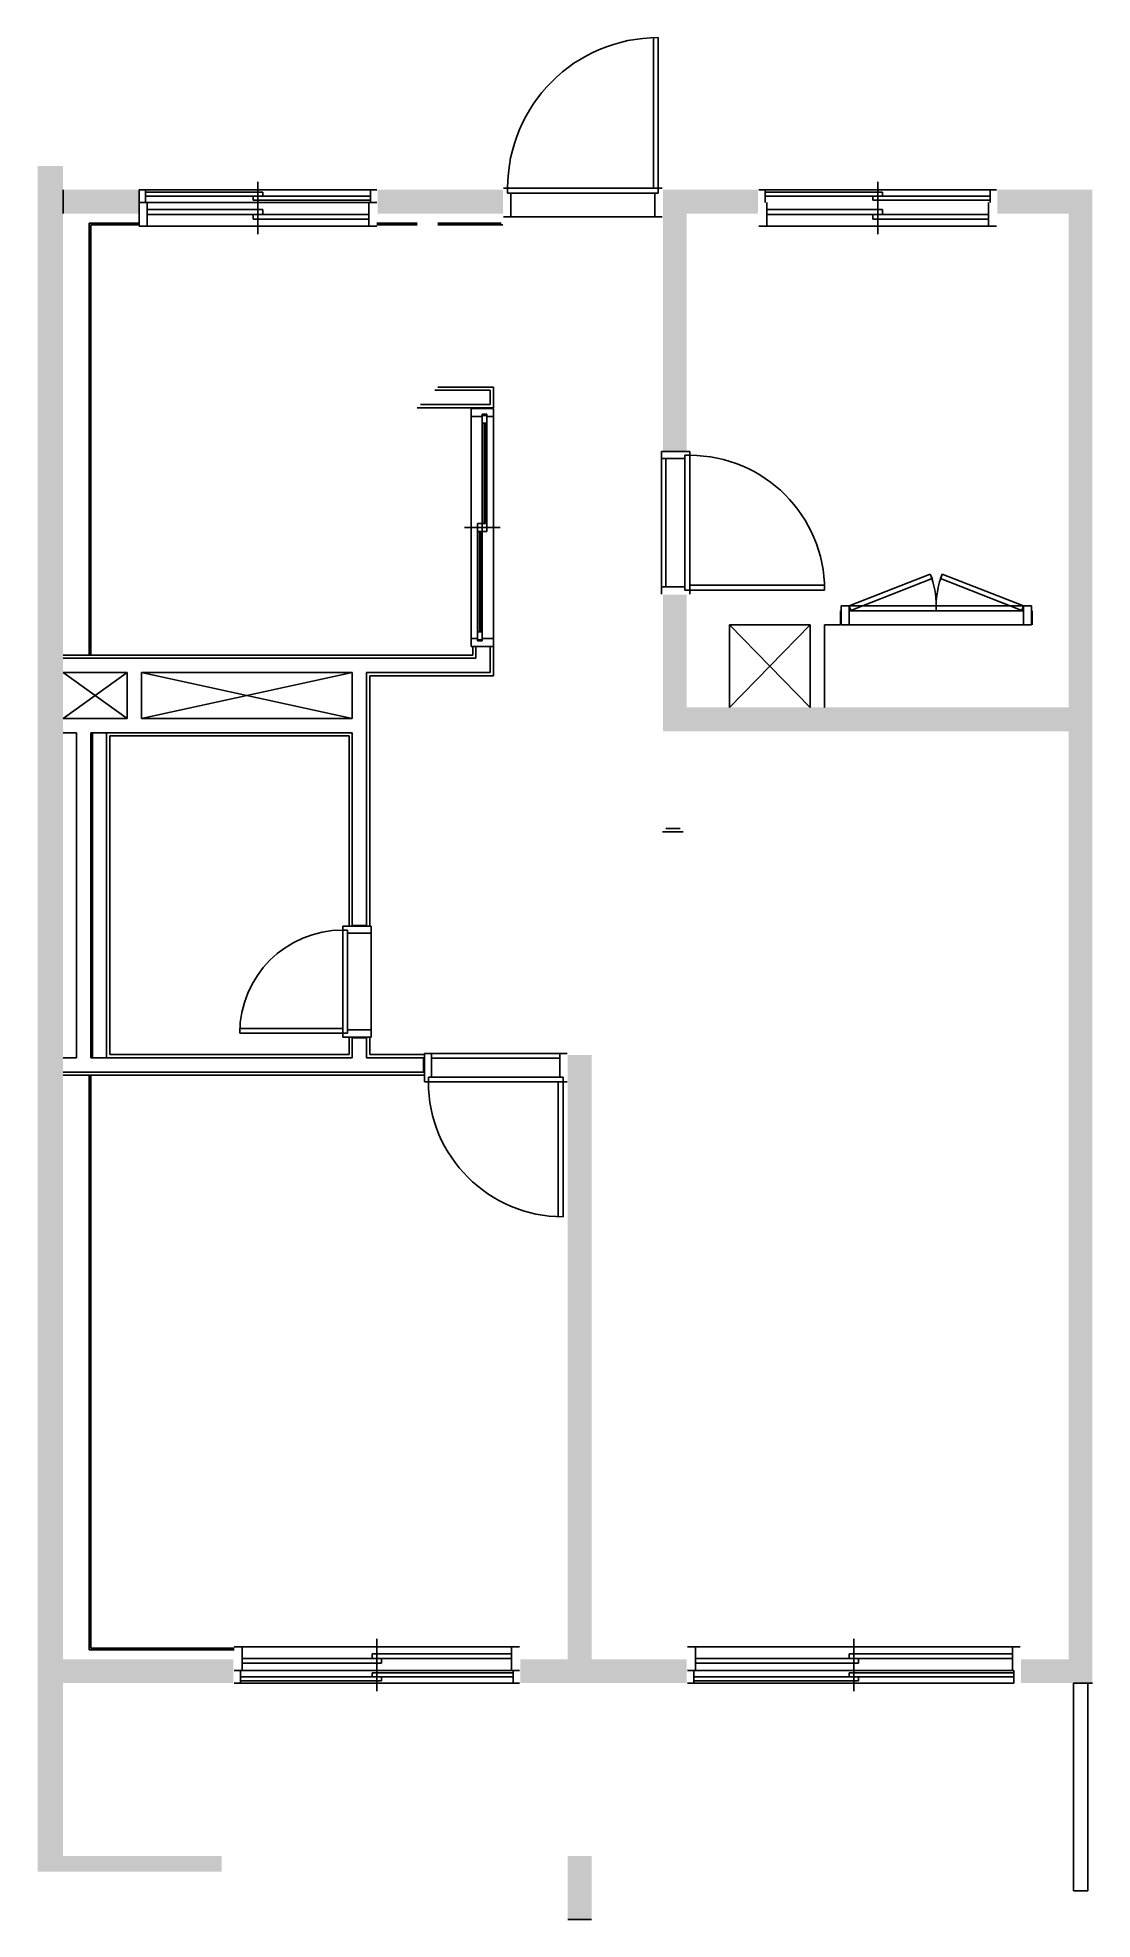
# Model space of a CAD drawing. Header units: inches. Extents: x 35 to 6690, y 8 to 11878.
import ezdxf

# ---------------------------------------------------------------- set-up
doc = ezdxf.new("R2010")
doc.units = ezdxf.units.IN
doc.header["$MEASUREMENT"] = 0
doc.layers.add('A-TXT1', color=3, linetype='Continuous')

msp = doc.modelspace()

# ---------------------------------------------------------------- hatches: boundary and pattern name
at = {"layer": 'A-TXT1'}
h = msp.add_hatch(color=1, dxfattribs=at)
h.dxf.hatch_style = 1
h.paths.add_polyline_path([(35, 308), (195, 308), (195, 11068), (35, 11068)])
h = msp.add_hatch(color=1, dxfattribs=at)
h.dxf.hatch_style = 1
h.paths.add_polyline_path([(670, 10918), (295, 10918), (195, 10918), (195, 10768), (595, 10768), (670, 10768)])
h.paths.add_polyline_path([(2970, 10918), (2180, 10918), (2180, 10768), (2970, 10768)])
h.paths.add_polyline_path([(4580, 10918), (4295, 10918), (4295, 10768), (4580, 10768)])
h.paths.add_polyline_path([(4130, 10313), (3980, 10313), (3980, 9273), (4130, 9273)])
h.paths.add_polyline_path([(6690, 10918), (6090, 10918), (6090, 10768), (6690, 10768)])
h.paths.add_polyline_path([(6690, 10768), (6540, 10768), (6540, 8368), (6690, 8368)])
h.paths.add_polyline_path([(4130, 8363), (3980, 8363), (3980, 7653), (4130, 7653)])
h.paths.add_polyline_path([(1270, 1648), (370, 1648), (195, 1648), (195, 1498), (595, 1498), (1270, 1498)])
h.paths.add_polyline_path([(3380, 1648), (3080, 1648), (3080, 1498), (3380, 1498)])
h.paths.add_polyline_path([(4130, 1648), (3530, 1648), (3530, 1498), (4130, 1498)])
h.paths.add_polyline_path([(6540, 1648), (6240, 1648), (6240, 1498), (6540, 1498)])
h.paths.add_polyline_path([(1195, 408), (195, 408), (195, 308), (1195, 308)])
h = msp.add_hatch(color=1, dxfattribs=at)
h.dxf.hatch_style = 1
h.paths.add_polyline_path([(6540, 1498), (6690, 1498), (6690, 8368), (6540, 8368)])
h.paths.add_polyline_path([(3980, 10918), (3980, 10768), (4295, 10768), (4295, 10918)])
h = msp.add_hatch(color=1, dxfattribs=at)
h.dxf.hatch_style = 1
h.paths.add_polyline_path([(3380, 1498), (3530, 1498), (3530, 5461), (3380, 5461)])
h.paths.add_polyline_path([(4130, 10768), (3980, 10768), (3980, 10313), (4130, 10313)])
h = msp.add_hatch(color=1, dxfattribs=at)
h.dxf.hatch_style = 1
h.paths.add_polyline_path([(6540, 1498), (6690, 1498), (6690, 8368), (6540, 8368)])
h = msp.add_hatch(color=1, dxfattribs=at)
h.dxf.hatch_style = 1
h.paths.add_polyline_path([(6540, 7503), (6540, 7653), (3980, 7653), (3980, 7503)])
h = msp.add_hatch(color=1, dxfattribs=at)
h.dxf.hatch_style = 1
h.paths.add_polyline_path([(3530, 408), (3380, 408), (3380, 8), (3530, 8)])

# ---------------------------------------------------------------- linework, layer by layer
at = {"layer": 'A-TXT1', "color": 0}
for p, q in [((3920, 10928), (3920, 11877)), ((3950, 10928), (3950, 11878)), ((1425, 10638), (1425, 10968)), ((2975, 10928), (3000, 10928)), ((3000, 10928), (3920, 10928)), ((3000, 10928), (3000, 10897)), ((3920, 10928), (3950, 10928)), ((3950, 10897), (3950, 10928)), ((3950, 10928), (3975, 10928)), ((5335, 10638), (5335, 10968)), ((195, 10918), (195, 10768)), ((675, 10918), (675, 10838)), ((675, 10918), (2175, 10918)), ((675, 10838), (2175, 10838)), ((675, 10838), (675, 10688)), ((715, 10918), (715, 10838)), ((715, 10903), (1455, 10903)), ((715, 10878), (2135, 10878)), ((725, 10838), (725, 10688)), ((1395, 10853), (1395, 10878)), ((1395, 10853), (2135, 10853)), ((1455, 10878), (1455, 10903)), ((2125, 10838), (2125, 10688)), ((2135, 10918), (2135, 10838)), ((3000, 10897), (3930, 10897)), ((3000, 10897), (3020, 10897)), ((3020, 10897), (3020, 10748)), ((3930, 10748), (3930, 10897)), ((3930, 10897), (3950, 10897)), ((4585, 10918), (6085, 10918)), ((4625, 10918), (4625, 10838)), ((4625, 10903), (5365, 10903)), ((4625, 10878), (6045, 10878)), ((4635, 10838), (4635, 10688)), ((5305, 10853), (5305, 10878)), ((5305, 10853), (6045, 10853)), ((5365, 10878), (5365, 10903)), ((6035, 10838), (6035, 10688)), ((6045, 10918), (6045, 10838)), ((360, 10708), (360, 7983)), ((360, 10708), (595, 10708)), ((675, 10708), (370, 10708)), ((675, 10698), (370, 10698)), ((370, 10698), (370, 7983)), ((370, 10698), (595, 10698)), ((675, 10688), (2175, 10688)), ((725, 10793), (1455, 10793)), ((725, 10763), (2125, 10763)), ((1395, 10733), (1395, 10763)), ((1395, 10733), (2125, 10733)), ((1455, 10763), (1455, 10793)), ((2430, 10708), (2175, 10708)), ((2430, 10698), (2175, 10698)), ((2960, 10708), (2560, 10708)), ((2970, 10698), (2560, 10698)), ((2910, 10698), (2560, 10698)), ((3975, 10748), (2975, 10748)), ((4585, 10688), (6085, 10688)), ((4635, 10793), (5365, 10793)), ((4635, 10763), (6035, 10763)), ((5305, 10733), (5305, 10763)), ((5305, 10733), (6035, 10733)), ((5365, 10763), (5365, 10793)), ((2890, 9653), (2540, 9653)), ((2560, 9673), (2910, 9673)), ((2910, 9673), (2560, 9673)), ((2890, 9653), (2890, 9563)), ((2910, 9673), (2910, 9543)), ((2910, 9543), (2430, 9543)), ((2890, 9563), (2450, 9563)), ((2910, 9538), (2770, 9538)), ((2770, 9538), (2770, 9488)), ((2840, 9488), (2840, 9503)), ((2840, 9503), (2870, 9503)), ((2870, 9503), (2870, 9488)), ((2910, 9538), (2910, 9498)), ((2910, 9488), (2910, 9498)), ((2770, 9488), (2770, 8088)), ((2770, 9488), (2840, 9488)), ((2840, 9495), (2870, 9495)), ((2840, 9445), (2840, 9488)), ((2840, 9445), (2840, 8813)), ((2870, 9445), (2840, 9445)), ((2852, 9445), (2852, 8813)), ((2858, 9445), (2858, 8813)), ((2870, 9488), (2910, 9488)), ((2870, 9488), (2870, 9445)), ((2870, 9445), (2870, 8813)), ((2910, 9488), (2910, 8088)), ((3970, 9268), (4150, 9268)), ((3970, 9223), (3970, 9268)), ((4150, 9268), (4150, 9243)), ((4119, 9223), (3970, 9223)), ((3970, 8413), (3970, 9223)), ((3999, 9223), (3999, 8413)), ((4119, 9243), (4119, 8413)), ((4150, 9243), (4119, 9243)), ((4119, 9243), (4119, 9223)), ((4150, 9243), (4150, 8423)), ((2729, 8788), (2953, 8788)), ((2870, 8813), (2810, 8813)), ((2810, 8813), (2810, 8763)), ((2840, 8813), (2840, 8763)), ((2870, 8763), (2870, 8813)), ((2810, 8763), (2810, 8130)), ((2810, 8763), (2870, 8763)), ((2822, 8130), (2822, 8763)), ((2828, 8130), (2828, 8763)), ((2840, 8763), (2840, 8130)), ((5155, 8293), (5667, 8493)), ((5678, 8465), (5166, 8265)), ((5667, 8493), (5678, 8465)), ((5742, 8493), (5732, 8465)), ((5732, 8465), (6244, 8265)), ((6255, 8293), (5742, 8493)), ((3970, 8368), (3970, 8413)), ((3970, 8413), (4119, 8413)), ((4119, 8413), (4119, 8393)), ((4119, 8393), (4150, 8393)), ((4150, 8423), (4150, 8393)), ((4150, 8423), (4999, 8423)), ((4150, 8393), (5000, 8393)), ((4150, 8393), (4150, 8368)), ((5100, 8263), (5100, 8173)), ((6305, 8293), (5105, 8293)), ((5105, 8293), (5105, 8173)), ((5155, 8293), (5155, 8173)), ((5166, 8265), (5155, 8293)), ((6255, 8263), (5155, 8263)), ((5705, 8293), (6255, 8293)), ((5705, 8263), (5705, 8293)), ((6255, 8263), (5705, 8263)), ((6244, 8265), (6255, 8293)), ((6255, 8293), (6255, 8173)), ((6255, 8293), (6255, 8263)), ((6305, 8293), (6305, 8173)), ((6310, 8263), (6310, 8173)), ((2770, 8038), (2770, 8088)), ((2770, 8088), (2810, 8088)), ((2810, 8088), (2810, 8130)), ((2810, 8130), (2840, 8130)), ((2810, 8088), (2810, 8073)), ((2840, 8080), (2810, 8080)), ((2810, 8073), (2840, 8073)), ((2840, 8130), (2840, 8088)), ((2840, 8088), (2910, 8088)), ((2840, 8073), (2840, 8088)), ((2910, 8088), (2910, 8078)), ((2910, 8038), (2910, 8078)), ((4400, 8173), (4400, 7653)), ((4910, 8173), (4400, 8173)), ((4400, 8173), (4910, 7653)), ((4400, 7653), (4910, 8173)), ((4910, 8173), (4910, 7653)), ((5000, 8173), (5000, 7653)), ((5100, 8173), (5000, 8173)), ((6305, 8173), (5105, 8173)), ((2780, 7983), (195, 7983)), ((2800, 7963), (195, 7963)), ((2910, 8038), (2770, 8038)), ((2780, 8038), (2780, 7983)), ((2890, 8038), (2800, 8038)), ((2800, 8038), (2800, 7963)), ((2890, 8038), (2890, 7873)), ((2910, 8038), (2910, 7853)), ((195, 7873), (595, 7873)), ((600, 7583), (195, 7873)), ((600, 7873), (195, 7583)), ((600, 7873), (370, 7873)), ((600, 7873), (600, 7583)), ((2020, 7873), (690, 7873)), ((690, 7873), (690, 7583)), ((690, 7873), (2020, 7583)), ((690, 7583), (2020, 7873)), ((2020, 7873), (2020, 7583)), ((2110, 7873), (2110, 6278)), ((2890, 7873), (2110, 7873)), ((2130, 7853), (2130, 6273)), ((2910, 7853), (2130, 7853)), ((195, 7583), (595, 7583)), ((195, 7493), (280, 7493)), ((280, 7493), (280, 5443)), ((600, 7583), (370, 7583)), ((2020, 7493), (370, 7493)), ((380, 7493), (370, 7493)), ((370, 7493), (370, 5443)), ((380, 7493), (380, 5443)), ((470, 7493), (470, 5443)), ((2020, 7583), (690, 7583)), ((2020, 7493), (2020, 6278)), ((2000, 7473), (490, 7473)), ((490, 7473), (490, 5463)), ((2000, 7473), (2000, 6273)), ((4088, 6888), (3998, 6888)), ((4108, 6868), (3978, 6868)), ((2140, 6273), (1960, 6273)), ((1960, 6273), (1960, 6248)), ((1960, 6248), (1960, 5628)), ((1960, 6248), (1990, 6248)), ((1990, 6248), (1990, 6228)), ((1990, 6228), (1990, 5618)), ((1990, 6228), (2140, 6228)), ((2110, 6278), (2020, 6278)), ((2140, 6228), (2140, 6273)), ((2140, 5618), (2140, 6228)), ((1960, 5628), (1310, 5628)), ((1960, 5598), (1310, 5598)), ((1960, 5628), (1960, 5598)), ((1990, 5598), (1960, 5598)), ((1960, 5598), (1960, 5573)), ((2140, 5618), (1990, 5618)), ((1990, 5618), (1990, 5598)), ((2140, 5573), (2140, 5618)), ((2000, 5463), (490, 5463)), ((490, 5463), (595, 5463)), ((1960, 5573), (2140, 5573)), ((2000, 5573), (2000, 5463)), ((2020, 5568), (2020, 5443)), ((2110, 5568), (2020, 5568)), ((2110, 5568), (2110, 5443)), ((2130, 5573), (2130, 5463)), ((2475, 5463), (2130, 5463)), ((2475, 5470), (2475, 5290)), ((2520, 5470), (2475, 5470)), ((2520, 5320), (2520, 5470)), ((3330, 5470), (2520, 5470)), ((3375, 5470), (3330, 5470)), ((3330, 5470), (3330, 5320)), ((195, 5443), (280, 5443)), ((195, 5353), (595, 5353)), ((380, 5443), (370, 5443)), ((370, 5443), (595, 5443)), ((2470, 5353), (370, 5353)), ((2020, 5443), (470, 5443)), ((2470, 5443), (2110, 5443)), ((2470, 5443), (2470, 5353)), ((2520, 5440), (3330, 5440)), ((195, 5333), (595, 5333)), ((360, 5333), (360, 1708)), ((2475, 5333), (370, 5333)), ((370, 5333), (370, 1718)), ((2475, 5290), (2500, 5290)), ((2500, 5320), (3330, 5320)), ((2500, 5290), (2500, 5320)), ((2500, 5320), (2520, 5320)), ((2500, 5290), (3320, 5290)), ((3320, 5290), (3350, 5290)), ((3320, 5290), (3320, 4440)), ((3330, 5320), (3350, 5320)), ((3350, 5320), (3350, 5290)), ((3350, 5290), (3350, 4440)), ((3350, 5290), (3375, 5290)), ((360, 1708), (595, 1708)), ((1275, 1718), (370, 1718)), ((370, 1718), (595, 1718)), ((1275, 1708), (370, 1708)), ((1275, 1728), (3075, 1728)), ((1325, 1578), (1325, 1728)), ((2145, 1683), (3025, 1683)), ((2145, 1683), (2145, 1653)), ((2175, 1778), (2175, 1448)), ((3025, 1578), (3025, 1728)), ((4135, 1728), (6235, 1728)), ((4185, 1578), (4185, 1728)), ((5155, 1683), (6185, 1683)), ((5155, 1683), (5155, 1653)), ((5185, 1778), (5185, 1448)), ((6185, 1578), (6185, 1728)), ((1275, 1578), (3075, 1578)), ((1315, 1498), (1315, 1578)), ((1325, 1653), (3025, 1653)), ((1325, 1623), (2205, 1623)), ((2145, 1563), (3035, 1563)), ((2145, 1563), (2145, 1538)), ((2205, 1653), (2205, 1623)), ((3035, 1498), (3035, 1578)), ((4135, 1578), (6195, 1578)), ((4175, 1498), (4175, 1578)), ((4185, 1653), (6185, 1653)), ((4185, 1623), (5215, 1623)), ((5155, 1563), (6195, 1563)), ((5155, 1563), (5155, 1538)), ((5215, 1653), (5215, 1623)), ((6195, 1498), (6195, 1578)), ((1275, 1498), (3075, 1498)), ((1315, 1538), (3035, 1538)), ((1315, 1513), (2205, 1513)), ((2205, 1538), (2205, 1513)), ((4135, 1498), (6195, 1498)), ((4175, 1538), (6195, 1538)), ((4175, 1513), (5215, 1513)), ((5215, 1538), (5215, 1513)), ((6570, 1498), (6570, 188)), ((6615, 1498), (6570, 1498)), ((6570, 1498), (6652, 1498)), ((6570, 1498), (6570, 188)), ((6690, 1498), (6615, 1498)), ((6660, 188), (6660, 1498)), ((6615, 188), (6570, 188)), ((6570, 188), (6660, 188)), ((6660, 188), (6570, 188)), ((6570, 188), (6660, 188)), ((3530, 8), (3380, 8))]:
    msp.add_line(p, q, dxfattribs=at)
for centre, radius, start, end in [((3950, 10928), 950, 90, 180), ((4150, 8393), 850, 0, 90), ((5125, 8287), 580, 0.5519, 20.8152), ((6284, 8287), 580, 159.1848, 179.4481), ((1960, 5598), 650, 90, 180), ((3350, 5290), 850, 180, 270)]:
    msp.add_arc(centre, radius, start, end, dxfattribs=at)
msp.add_solid([(825, 1711), (822, 1708), (826, 1710)], dxfattribs=at)

doc.saveas('drawing.dxf')
